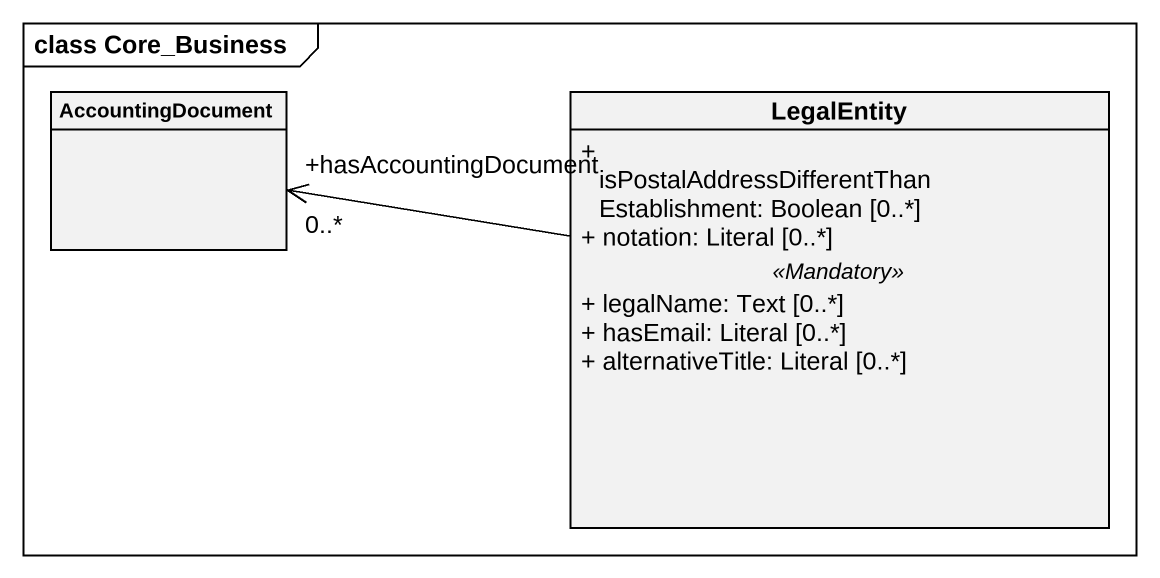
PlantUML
@startuml
mainframe class Core_Business
hide circle
hide empty members
skinparam classAttributeIconSize 0
class AccountingDocument
class LegalEntity {
  + isPostalAddressDifferentThanEstablishment: Boolean [0..*]
  + notation: Literal [0..*]
  .. <<Mandatory>> ..
  + legalName: Text [0..*]
  + hasEmail: Literal [0..*]
  + alternativeTitle: Literal [0..*]
}
LegalEntity -left-> "+hasAccountingDocument\n0..*" AccountingDocument
@enduml
